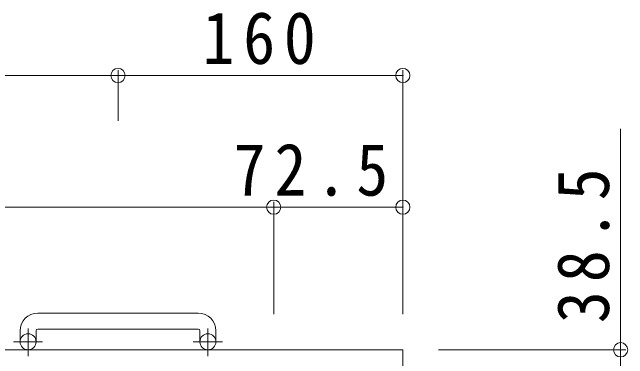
# Model space of a CAD drawing. Units: millimetres, scale not verified. Extents: x -1321 to 1678, y -1966 to 1518.
# Drawn here: x -457.1 to -111.4, y 1323.3 to 1517.7 of the extents above; entities that cross this region are included whole.
import ezdxf

# ---------------------------------------------------------------- set-up
doc = ezdxf.new("R2010")
doc.units = ezdxf.units.MM
doc.header["$LTSCALE"] = 10
doc.header["$PDMODE"] = 32
doc.header["$PDSIZE"] = 8
doc.linetypes.add('CHAIN1', pattern=[8, 5, -1, 1, -1])
doc.layers.add('C-1', color=2, linetype='Continuous', lineweight=9)
doc.layers.add('C-4', color=7, linetype='Continuous', lineweight=9)
doc.styles.add('ＭＳ ゴシック', font='')
doc.styles.get('ＭＳ ゴシック').set_extended_font_data('MS Gothic')

msp = doc.modelspace()

# ---------------------------------------------------------------- linework, layer by layer
at = {"layer": 'C-1'}
for p, q in [((-352.69, 1348.91), (-442.69, 1348.91)), ((-452.69, 1338.91), (-452.69, 1332.81)), ((-443.69, 1338.91), (-443.69, 1332.81)), ((-442.69, 1339.91), (-352.69, 1339.91)), ((-351.69, 1338.91), (-351.69, 1332.81)), ((-342.69, 1338.91), (-342.69, 1332.81)), ((-237.69, 1328.31), (-1057.69, 1328.31)), ((-237.69, 1328.31), (-237.69, 508.31))]:
    msp.add_line(p, q, dxfattribs=at)
at = {"layer": 'C-1', "linetype": 'CHAIN1'}
for p, q in [((-448.19, 1324.7), (-448.19, 1340.3)), ((-347.19, 1324.7), (-347.19, 1340.3)), ((-440.03, 1332.81), (-456.43, 1332.81)), ((-339.03, 1332.81), (-355.43, 1332.81))]:
    msp.add_line(p, q, dxfattribs=at)
at = {"layer": 'C-1'}
for centre in [(-448.19, 1332.81), (-347.19, 1332.81)]:
    msp.add_circle(centre, 4.5, dxfattribs=at)
for centre, radius, start, end in [((-442.69, 1338.91), 10, 90, 180), ((-352.69, 1338.91), 10, 0, 90), ((-442.69, 1338.91), 1, 90, 180), ((-352.69, 1338.91), 1, 0, 90)]:
    msp.add_arc(centre, radius, start, end, dxfattribs=at)
at = {"layer": 'C-4'}
for p, q in [((-397.69, 1485.28), (-397.69, 1456.75)), ((-237.69, 1485.28), (-237.69, 1348.31)), ((-897.69, 1482.28), (-397.69, 1482.28)), ((-397.69, 1482.28), (-237.69, 1482.28)), ((-115.41, 1452.36), (-115.41, 1289.81)), ((-310.23, 1411.37), (-310.23, 1348.31)), ((-985.19, 1408.37), (-310.23, 1408.37)), ((-310.23, 1408.37), (-237.69, 1408.37)), ((-112.41, 1328.31), (-217.69, 1328.31))]:
    msp.add_line(p, q, dxfattribs=at)
for p in [(-397.69, 1482.28), (-237.69, 1482.28), (-310.23, 1408.37), (-237.69, 1408.37), (-115.41, 1328.31)]:
    msp.add_point(p, dxfattribs=at)

# ---------------------------------------------------------------- texts
at = {"layer": 'C-4', "color": 2, "char_height": 29.33, "attachment_point": 7, "style": 'ＭＳ ゴシック'}
for s, insert in [('\\T1.27;\\W0.9;160', (-350.19, 1488.28)), ('\\T1.28;\\W0.9;72.5', (-332.81, 1414.37))]:
    msp.add_mtext(s, dxfattribs=dict(at, insert=insert))
at = {"layer": 'C-4', "color": 2, "insert": (-121.41, 1343.25), "char_height": 29.33, "attachment_point": 7, "rotation": 90, "style": 'ＭＳ ゴシック'}
msp.add_mtext('\\T1.28;\\W0.9;38.5', dxfattribs=at)

doc.saveas('drawing.dxf')
